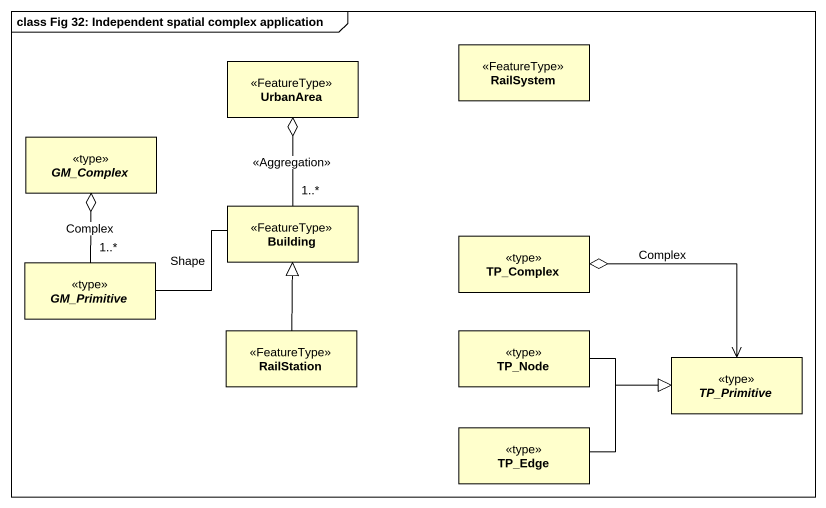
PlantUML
@startuml
mainframe class Fig 32: Independent spatial complex application
hide circle
hide empty members
class RailSystem <<FeatureType>>
class UrbanArea <<FeatureType>>
abstract class GM_Complex <<type>>
class Building <<FeatureType>>
class TP_Complex <<type>>
abstract class GM_Primitive <<type>>
class RailStation <<FeatureType>>
class TP_Node <<type>>
abstract class TP_Primitive <<type>>
class TP_Edge <<type>>
UrbanArea o-- "1..*" Building : <<Aggregation>>
GM_Complex o-- "1..*" GM_Primitive : Complex
Building -left- GM_Primitive : Shape
RailStation -up-|> Building
TP_Node -right-|> TP_Primitive
TP_Primitive <-left-o TP_Complex : Complex
TP_Edge -right-|> TP_Primitive
@enduml
